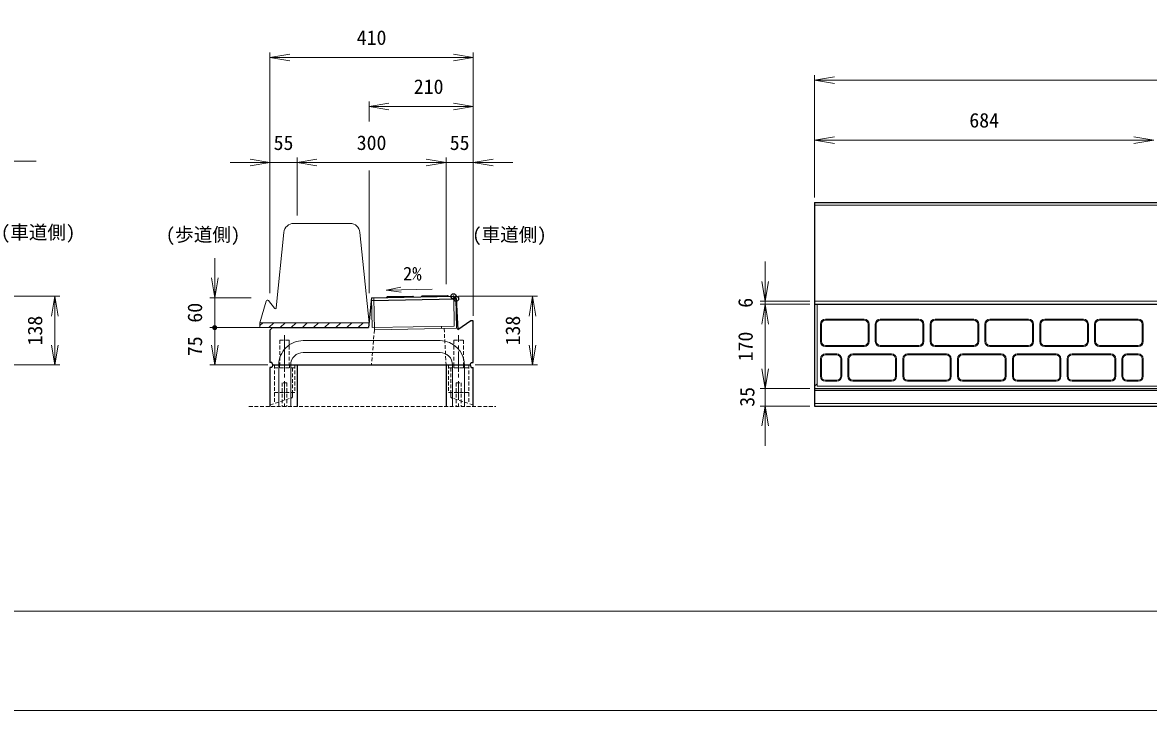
# Model space of a CAD drawing. Units: millimetres at full size, sheet at 1:20. Extents: x 0 to 8400, y 0 to 5940.
# Drawn here: x 3526 to 5796, y 0 to 1386 of the extents above; entities that cross this region are included whole.
import ezdxf
from ezdxf.enums import TextEntityAlignment as Align

# ---------------------------------------------------------------- set-up
doc = ezdxf.new("R2010")
doc.units = ezdxf.units.MM
doc.header["$LTSCALE"] = 20
doc.header["$PDMODE"] = 32
doc.header["$PDSIZE"] = 10
doc.linetypes.add('USER1', pattern=[0.5625, 0.375, -0.1875])
doc.linetypes.add('USER2', pattern=[3, 1.875, -0.375, 0.375, -0.375])
for name, color, linetype, lineweight in [('0_2', 7, 'Continuous', 13), ('ACC(細線）', 4, 'USER1', 13), ('CEN(細線）', 5, 'USER2', 13), ('CON2(細線）', 6, 'Continuous', 13), ('CON（太線）', 1, 'Continuous', 25), ('Defpoints_5', 7, 'Continuous', 25), ('寸法線', 7, 'Continuous', 9), ('構造物-寸法', 7, 'Continuous', 9)]:
    doc.layers.add(name, color=color, linetype=linetype, lineweight=lineweight)
doc.styles.add('ＭＳ ゴシック', font='')
doc.styles.get('ＭＳ ゴシック').set_extended_font_data('MS Gothic')

# ---------------------------------------------------------------- blocks, each defined once
blk = doc.blocks.new('open_arrow')
at = {"color": 0, "linetype": 'Continuous', "lineweight": -2}
blk.add_lwpolyline([(7.5, 1.25), (0, 0), (7.5, -1.25)], dxfattribs=at)
blk = doc.blocks.new('filled_dot')
at = {"color": 0, "linetype": 'Continuous', "lineweight": -2, "const_width": 1.25}
blk.add_lwpolyline([(-0.625, 0, 1), (0.625, 0, 1)], format="xyb", close=True, dxfattribs=at)

msp = doc.modelspace()

# ---------------------------------------------------------------- linework, layer by layer
at = {"layer": '0_2'}
for p, q in [((4072.62, 981.43), (4186.42, 981.43)), ((4037.52, 811.4), (4052.72, 963.42)), ((4206.32, 963.42), (4224.52, 781.43)), ((4017.04, 825.1), (4004.52, 781.43)), ((4033.95, 810.37), (4021.77, 826.01)), ((4004.52, 781.43), (4004.52, 771.43)), ((4004.52, 781.43), (4224.52, 781.43))]:
    msp.add_line(p, q, dxfattribs=at)
for centre, radius, start, end in [((4072.62, 961.43), 20, 90, 174.28941), ((4186.42, 961.43), 20, 5.71059, 90), ((4019.64, 824.36), 2.7, 37.91649, 164), ((4035.53, 811.6), 2, 217.91649, 354.28941)]:
    msp.add_arc(centre, radius, start, end, dxfattribs=at)
at = {"layer": 'ACC(細線）'}
for p, q in [((4235.45, 767.13), (4229.35, 696.43)), ((4375.92, 769.8), (4379.9, 696.43)), ((4044.68, 746.43), (4063.68, 746.43)), ((4044.68, 746.43), (4044.68, 696.43)), ((4063.68, 746.43), (4063.68, 696.43)), ((4395.68, 746.43), (4395.68, 696.43)), ((4395.68, 746.43), (4414.68, 746.43)), ((4414.68, 746.43), (4414.68, 696.43)), ((4074.68, 696.43), (4033.68, 696.43)), ((4033.68, 696.43), (4033.68, 640.43)), ((4074.68, 690.43), (4033.68, 690.43)), ((4044.18, 696.43), (4044.18, 690.43)), ((4064.18, 696.43), (4064.18, 690.43)), ((4070.18, 690.43), (4070.18, 640.43)), ((4074.68, 696.43), (4074.68, 640.43)), ((4384.68, 696.43), (4425.68, 696.43)), ((4384.68, 696.43), (4384.68, 640.43)), ((4384.68, 690.43), (4425.68, 690.43)), ((4389.18, 690.43), (4389.18, 640.43)), ((4395.18, 696.43), (4395.18, 690.43)), ((4415.18, 696.43), (4415.18, 690.43)), ((4415.18, 696.43), (4415.18, 690.43)), ((4425.68, 696.43), (4425.68, 640.43)), ((4049.18, 660.43), (4049.18, 612.71)), ((4059.18, 660.43), (4049.18, 660.43)), ((4059.18, 660.43), (4059.18, 612.71)), ((4400.18, 660.43), (4400.18, 612.71)), ((4400.18, 660.43), (4410.18, 660.43)), ((4410.18, 660.43), (4410.18, 612.71)), ((4033.68, 640.43), (4033.68, 618.4)), ((4074.68, 640.43), (4033.68, 640.43)), ((4070.18, 632.6), (4070.18, 640.43)), ((4384.68, 640.43), (4425.68, 640.43)), ((4389.18, 632.6), (4389.18, 640.43)), ((4425.68, 640.43), (4425.68, 618.4)), ((4024.68, 615.43), (4068.12, 629.75)), ((4434.68, 615.43), (4391.24, 629.75))]:
    msp.add_line(p, q, dxfattribs=at)
for centre, start, end in [((4067.18, 632.6), 288.24585, 0), ((4392.18, 632.6), 180, 251.75415)]:
    msp.add_arc(centre, 3, start, end, dxfattribs=at)
at = {"layer": 'CEN(細線）'}
for p, q in [((4054.18, 723.67), (4054.18, 614.08)), ((4405.18, 723.67), (4405.18, 614.08))]:
    msp.add_line(p, q, dxfattribs=at)
at = {"layer": 'CON2(細線）'}
for p, q in [((5122.67, 1018.49), (7122.67, 1018.49)), ((5127.62, 818.49), (5127.62, 653.26)), ((4091.68, 745.43), (4367.68, 745.43)), ((4091.68, 721.43), (4367.68, 721.43)), ((4042.68, 696.43), (4042.68, 612.71)), ((4066.68, 696.43), (4066.68, 612.71)), ((4392.68, 696.43), (4392.68, 612.71)), ((4416.68, 696.43), (4416.68, 612.71)), ((5127.62, 658.26), (5122.67, 653.49)), ((5127.62, 653.26), (7117.73, 653.26)), ((5122.67, 618.49), (7122.67, 618.49))]:
    msp.add_line(p, q, dxfattribs=at)
at = {"layer": 'CON2(細線）', "color": 2}
msp.add_line((7122.67, 824.49), (5122.67, 824.49), dxfattribs=at)
at = {"layer": 'CON2(細線）'}
for centre, radius, start, end in [((4091.68, 696.43), 49, 90, 180.00009), ((4367.68, 696.43), 49, 0, 90), ((4091.68, 696.43), 25, 90, 180.00009), ((4367.68, 696.43), 25, 0, 90)]:
    msp.add_arc(centre, radius, start, end, dxfattribs=at)
at = {"layer": 'CON（太線）'}
for p, q in [((5122.67, 1023.49), (5122.67, 613.49)), ((5122.67, 1023.49), (7122.67, 1023.49)), ((4229.69, 831.53), (4223.69, 771.43)), ((4229.69, 831.53), (4394.97, 834.68)), ((4261.68, 834.14), (4312.68, 835.11)), ((4331.68, 835.47), (4382.68, 836.44)), ((4394.97, 834.68), (4399.99, 829.68)), ((4399.99, 829.68), (4403.63, 767.19)), ((5122.67, 818.49), (7122.67, 818.49)), ((4429.68, 785.43), (4403.63, 767.19)), ((4434.68, 785.43), (4429.68, 785.43)), ((4434.68, 701.43), (4434.68, 785.43)), ((4029.68, 771.43), (4024.68, 766.43)), ((4024.68, 766.43), (4024.68, 701.43)), ((4029.68, 771.43), (4223.69, 771.43)), ((4403.42, 770.71), (4405.14, 768.25)), ((4028.68, 701.43), (4024.68, 701.43)), ((4024.68, 691.43), (4024.68, 612.71)), ((4028.68, 691.43), (4024.68, 691.43)), ((4030.68, 696.43), (4028.68, 701.43)), ((4030.68, 696.43), (4028.68, 691.43)), ((4030.68, 696.43), (4079.68, 696.43)), ((4030.68, 696.43), (4428.68, 696.43)), ((4079.68, 696.43), (4079.68, 612.71)), ((4379.68, 696.43), (4379.68, 612.71)), ((4379.68, 696.43), (4428.68, 696.43)), ((4428.68, 696.43), (4430.68, 701.43)), ((4428.68, 696.43), (4430.68, 691.43)), ((4430.68, 701.43), (4434.68, 701.43)), ((4430.68, 691.43), (4434.68, 691.43)), ((4434.68, 612.71), (4434.68, 691.43)), ((5122.67, 648.49), (7122.67, 648.49)), ((5122.67, 613.49), (7122.67, 613.49))]:
    msp.add_line(p, q, dxfattribs=at)
at = {"layer": 'CON（太線）', "color": 2}
msp.add_line((4229.18, 826.42), (4399.99, 829.68), dxfattribs=at)
at = {"layer": 'Defpoints_5'}
for p in [(4394.97, 834.68), (4399.99, 829.68)]:
    msp.add_point(p, dxfattribs=at)
at = {"layer": '寸法線'}
for p, q in [((4288.85, 852.79), (4258.95, 847.22)), ((4258.95, 847.22), (4351.81, 848.99)), ((4258.95, 847.22), (4289.04, 842.8)), ((3444.23, 834.68), (3601.25, 834.68)), ((3591.25, 834.68), (3591.25, 696.43)), ((3483.94, 696.43), (3601.25, 696.43))]:
    msp.add_line(p, q, dxfattribs=at)
at = {"layer": '構造物-寸法'}
for p, q in [((4024.68, 840.86), (4024.68, 1325.92)), ((4434.68, 795.43), (4434.68, 1325.92)), ((4024.68, 1315.92), (4434.68, 1315.92)), ((5122.67, 1033.49), (5122.67, 1280.28)), ((5122.67, 1270.28), (7122.67, 1270.28)), ((4224.69, 1186.96), (4224.69, 1227.15)), ((4434.68, 795.43), (4434.68, 1227.15)), ((4224.69, 1217.15), (4434.68, 1217.15)), ((5122.67, 1033.49), (5122.67, 1159.39)), ((5122.67, 1149.39), (5806.17, 1149.39)), ((4024.68, 844.41), (4024.68, 1114.09)), ((4079.68, 997.09), (4079.68, 1114.09)), ((4079.68, 997.09), (4079.68, 1114.09)), ((4379.68, 1034.83), (4379.68, 1114.09)), ((4379.68, 858.75), (4379.68, 1114.09)), ((4434.68, 795.43), (4434.68, 1114.09)), ((3553.94, 1107.09), (3338.94, 1107.09)), ((3944.68, 1104.09), (4159.68, 1104.09)), ((4079.68, 1104.09), (4379.68, 1104.09)), ((4514.68, 1104.09), (4299.68, 1104.09)), ((4224.69, 1087.84), (4224.69, 841.03)), ((3913.47, 771.43), (3913.47, 911.53)), ((5023.2, 904.49), (5023.2, 738.49)), ((3987.29, 831.53), (3903.47, 831.53)), ((4404.97, 834.68), (4564.24, 834.68)), ((4554.24, 834.68), (4554.24, 696.43)), ((5112.67, 824.49), (5013.2, 824.49)), ((5112.67, 818.49), (5013.2, 818.49)), ((5112.67, 818.49), (5013.2, 818.49)), ((5023.2, 818.49), (5023.2, 648.49)), ((4004.52, 775.61), (4010.35, 781.43)), ((4022.8, 771.43), (4032.8, 781.43)), ((4045.25, 771.43), (4055.25, 781.43)), ((4067.7, 771.43), (4077.7, 781.43)), ((4090.15, 771.43), (4100.15, 781.43)), ((4112.6, 771.43), (4122.6, 781.43)), ((4135.05, 771.43), (4145.05, 781.43)), ((4157.5, 771.43), (4167.5, 781.43)), ((4179.95, 771.43), (4189.95, 781.43)), ((4202.4, 771.43), (4212.4, 781.43)), ((5134.42, 778.49), (5134.42, 743.49)), ((5136.42, 778.49), (5136.42, 743.49)), ((5222.42, 788.49), (5144.42, 788.49)), ((5222.42, 786.49), (5144.42, 786.49)), ((5230.42, 743.49), (5230.42, 778.49)), ((5232.42, 743.49), (5232.42, 778.49)), ((5244.92, 778.49), (5244.92, 743.49)), ((5246.92, 778.49), (5246.92, 743.49)), ((5332.92, 788.49), (5254.92, 788.49)), ((5332.92, 786.49), (5254.92, 786.49)), ((5340.92, 743.49), (5340.92, 778.49)), ((5342.92, 743.49), (5342.92, 778.49)), ((5355.42, 778.49), (5355.42, 743.49)), ((5357.42, 778.49), (5357.42, 743.49)), ((5443.42, 788.49), (5365.42, 788.49)), ((5443.42, 786.49), (5365.42, 786.49)), ((5451.42, 743.49), (5451.42, 778.49)), ((5453.42, 743.49), (5453.42, 778.49)), ((5465.92, 778.49), (5465.92, 743.49)), ((5467.92, 778.49), (5467.92, 743.49)), ((5553.92, 788.49), (5475.92, 788.49)), ((5553.92, 786.49), (5475.92, 786.49)), ((5561.92, 743.49), (5561.92, 778.49)), ((5563.92, 743.49), (5563.92, 778.49)), ((5576.42, 778.49), (5576.42, 743.49)), ((5578.42, 778.49), (5578.42, 743.49)), ((5664.42, 788.49), (5586.42, 788.49)), ((5664.42, 786.49), (5586.42, 786.49)), ((5672.42, 743.49), (5672.42, 778.49)), ((5674.42, 743.49), (5674.42, 778.49)), ((5686.92, 778.49), (5686.92, 743.49)), ((5688.92, 778.49), (5688.92, 743.49)), ((5774.92, 788.49), (5696.92, 788.49)), ((5774.92, 786.49), (5696.92, 786.49)), ((5782.92, 743.49), (5782.92, 778.49)), ((5784.92, 743.49), (5784.92, 778.49)), ((4019.68, 771.43), (3903.47, 771.43)), ((4151.38, 771.43), (3903.47, 771.43)), ((3913.47, 696.43), (3913.47, 771.43)), ((4004.52, 771.43), (4223.69, 771.43)), ((4054.18, 682.72), (4054.18, 756.33)), ((5023.2, 728.49), (5023.2, 533.49)), ((5144.42, 735.49), (5222.42, 735.49)), ((5144.42, 733.49), (5222.42, 733.49)), ((5254.92, 735.49), (5332.92, 735.49)), ((5254.92, 733.49), (5332.92, 733.49)), ((5365.42, 735.49), (5443.42, 735.49)), ((5365.42, 733.49), (5443.42, 733.49)), ((5475.92, 735.49), (5553.92, 735.49)), ((5475.92, 733.49), (5553.92, 733.49)), ((5586.42, 735.49), (5664.42, 735.49)), ((5586.42, 733.49), (5664.42, 733.49)), ((5696.92, 735.49), (5774.92, 735.49)), ((5696.92, 733.49), (5774.92, 733.49)), ((5134.42, 708.49), (5134.42, 673.49)), ((5136.42, 708.49), (5136.42, 673.49)), ((5167.17, 718.49), (5144.42, 718.49)), ((5167.17, 716.49), (5144.42, 716.49)), ((5175.17, 673.49), (5175.17, 708.49)), ((5177.17, 673.49), (5177.17, 708.49)), ((5189.67, 708.49), (5189.67, 673.49)), ((5191.67, 708.49), (5191.67, 673.49)), ((5277.67, 718.49), (5199.67, 718.49)), ((5277.67, 716.49), (5199.67, 716.49)), ((5285.67, 673.49), (5285.67, 708.49)), ((5287.67, 673.49), (5287.67, 708.49)), ((5300.17, 708.49), (5300.17, 673.49)), ((5302.17, 708.49), (5302.17, 673.49)), ((5388.17, 718.49), (5310.17, 718.49)), ((5388.17, 716.49), (5310.17, 716.49)), ((5396.17, 673.49), (5396.17, 708.49)), ((5398.17, 673.49), (5398.17, 708.49)), ((5410.67, 708.49), (5410.67, 673.49)), ((5412.67, 708.49), (5412.67, 673.49)), ((5498.67, 718.49), (5420.67, 718.49)), ((5498.67, 716.49), (5420.67, 716.49)), ((5506.67, 673.49), (5506.67, 708.49)), ((5508.67, 673.49), (5508.67, 708.49)), ((5521.17, 708.49), (5521.17, 673.49)), ((5523.17, 708.49), (5523.17, 673.49)), ((5609.17, 718.49), (5531.17, 718.49)), ((5609.17, 716.49), (5531.17, 716.49)), ((5617.17, 673.49), (5617.17, 708.49)), ((5619.17, 673.49), (5619.17, 708.49)), ((5631.67, 708.49), (5631.67, 673.49)), ((5633.67, 708.49), (5633.67, 673.49)), ((5719.67, 718.49), (5641.67, 718.49)), ((5719.67, 716.49), (5641.67, 716.49)), ((5727.67, 673.49), (5727.67, 708.49)), ((5729.67, 673.49), (5729.67, 708.49)), ((5742.17, 708.49), (5742.17, 673.49)), ((5744.17, 708.49), (5744.17, 673.49)), ((5774.92, 718.49), (5752.17, 718.49)), ((5774.92, 716.49), (5752.17, 716.49)), ((5782.92, 673.49), (5782.92, 708.49)), ((5784.92, 673.49), (5784.92, 708.49)), ((4020.68, 696.43), (3903.47, 696.43)), ((4438.68, 696.43), (4564.24, 696.43)), ((5144.42, 665.49), (5167.17, 665.49)), ((5144.42, 663.49), (5167.17, 663.49)), ((5199.67, 665.49), (5277.67, 665.49)), ((5199.67, 663.49), (5277.67, 663.49)), ((5310.17, 665.49), (5388.17, 665.49)), ((5310.17, 663.49), (5388.17, 663.49)), ((5420.67, 665.49), (5498.67, 665.49)), ((5420.67, 663.49), (5498.67, 663.49)), ((5531.17, 665.49), (5609.17, 665.49)), ((5531.17, 663.49), (5609.17, 663.49)), ((5641.67, 665.49), (5719.67, 665.49)), ((5641.67, 663.49), (5719.67, 663.49)), ((5752.17, 665.49), (5774.92, 665.49)), ((5752.17, 663.49), (5774.92, 663.49)), ((5112.67, 648.49), (5013.2, 648.49)), ((5112.67, 648.49), (5013.2, 648.49)), ((5122.67, 644.6), (7122.67, 644.6)), ((5112.67, 613.49), (5013.2, 613.49))]:
    msp.add_line(p, q, dxfattribs=at)
at = {"layer": '構造物-寸法', "color": 4}
for p, q in [((4229.72, 831.53), (4230.86, 771.54)), ((4234.22, 831.62), (4235.45, 767.13)), ((4395.19, 834.45), (4396.33, 774.69)), ((4399.78, 829.88), (4400.92, 770.28)), ((4230.86, 771.54), (4396.33, 774.69)), ((4370.84, 774.21), (4370.92, 769.71)), ((4235.45, 767.13), (4403.44, 770.33))]:
    msp.add_line(p, q, dxfattribs=at)
at = {"layer": '構造物-寸法', "color": 1}
for p, q in [((4259.68, 832.1), (4261.68, 834.14)), ((4312.68, 835.11), (4314.68, 833.15)), ((4329.69, 833.43), (4331.68, 835.47)), ((4382.68, 836.44), (4385.64, 834.5))]:
    msp.add_line(p, q, dxfattribs=at)
at = {"layer": '構造物-寸法', "linetype": 'USER2'}
msp.add_line((4405.18, 682.72), (4405.18, 756.33), dxfattribs=at)
at = {"layer": '構造物-寸法', "linetype": 'USER1'}
msp.add_line((3982.53, 612.71), (4479.81, 612.71), dxfattribs=at)
at = {"layer": '構造物-寸法', "color": 2}
msp.add_lwpolyline([(0, 5940), (0, 0), (8400, 0), (8400, 5940)], close=True, dxfattribs=at)
at = {"layer": '構造物-寸法'}
msp.add_lwpolyline([(200, 5740), (200, 200), (8200, 200), (8200, 5740)], close=True, dxfattribs=at)
for centre, radius, start, end in [((5144.42, 778.49), 10, 90, 180), ((5144.42, 778.49), 8, 90, 180), ((5222.42, 778.49), 10, 0, 90), ((5222.42, 778.49), 8, 0, 90), ((5254.92, 778.49), 10, 90, 180), ((5254.92, 778.49), 8, 90, 180), ((5332.92, 778.49), 10, 0, 90), ((5332.92, 778.49), 8, 359.99997, 89.99997), ((5365.42, 778.49), 10, 90, 180), ((5365.42, 778.49), 8, 90, 180), ((5443.42, 778.49), 10, 0, 90), ((5443.42, 778.49), 8, 0, 90), ((5475.92, 778.49), 10, 90, 180), ((5475.92, 778.49), 8, 90, 180), ((5553.92, 778.49), 10, 0, 90), ((5553.92, 778.49), 8, 0, 90), ((5586.42, 778.49), 10, 90, 180), ((5586.42, 778.49), 8, 90, 180), ((5664.42, 778.49), 10, 0, 90), ((5664.42, 778.49), 8, 0, 90), ((5696.92, 778.49), 10, 90, 180), ((5696.92, 778.49), 8, 90, 180), ((5774.92, 778.49), 10, 0, 90), ((5774.92, 778.49), 8, 0, 90), ((5144.42, 743.49), 10, 180, 270), ((5144.42, 743.49), 8, 180, 270), ((5222.42, 743.49), 10, 270, 0), ((5222.42, 743.49), 8, 270, 0), ((5254.92, 743.49), 10, 180, 270), ((5254.92, 743.49), 8, 180, 270), ((5332.92, 743.49), 10, 270, 0), ((5332.92, 743.49), 8, 270, 0), ((5365.42, 743.49), 10, 180, 270), ((5365.42, 743.49), 8, 180, 270), ((5443.42, 743.49), 10, 270, 0), ((5443.42, 743.49), 8, 270, 0), ((5475.92, 743.49), 10, 180, 270), ((5475.92, 743.49), 8, 179.99997, 269.99997), ((5553.92, 743.49), 10, 270, 0), ((5553.92, 743.49), 8, 270, 0), ((5586.42, 743.49), 10, 180, 270), ((5586.42, 743.49), 8, 179.99997, 269.99997), ((5664.42, 743.49), 10, 270, 0), ((5664.42, 743.49), 8, 270, 0), ((5696.92, 743.49), 10, 180, 270), ((5696.92, 743.49), 8, 180, 270), ((5774.92, 743.49), 10, 270, 0), ((5774.92, 743.49), 8, 270, 0), ((5144.42, 708.49), 10, 90, 180), ((5144.42, 708.49), 8, 90, 180), ((5167.17, 708.49), 10, 0, 90), ((5167.17, 708.49), 8, 0, 90), ((5199.67, 708.49), 10, 90, 180), ((5199.67, 708.49), 8, 90, 180), ((5277.67, 708.49), 10, 0, 90), ((5277.67, 708.49), 8, 0, 90), ((5310.17, 708.49), 10, 90, 180), ((5310.17, 708.49), 8, 90, 180), ((5388.17, 708.49), 10, 0, 90), ((5388.17, 708.49), 8, 0, 90), ((5420.67, 708.49), 10, 90, 180), ((5420.67, 708.49), 8, 90, 180), ((5498.67, 708.49), 10, 0, 90), ((5498.67, 708.49), 8, 0, 90), ((5531.17, 708.49), 10, 90, 180), ((5531.17, 708.49), 8, 90, 180), ((5609.17, 708.49), 10, 0, 90), ((5609.17, 708.49), 8, 0.00003, 90.00003), ((5641.67, 708.49), 10, 90, 180), ((5641.67, 708.49), 8, 90, 180), ((5719.67, 708.49), 10, 0.00003, 90.00003), ((5719.67, 708.49), 8, 0, 90), ((5752.17, 708.49), 10, 90, 180), ((5752.17, 708.49), 8, 90, 180), ((5774.92, 708.49), 10, 0, 90), ((5774.92, 708.49), 8, 0, 90), ((5144.42, 673.49), 10, 180, 270), ((5144.42, 673.49), 8, 180, 270), ((5167.17, 673.49), 10, 270, 360), ((5167.17, 673.49), 8, 270, 360), ((5199.67, 673.49), 10, 180, 270), ((5199.67, 673.49), 8, 180, 270), ((5277.67, 673.49), 10, 270, 360), ((5277.67, 673.49), 8, 270, 360), ((5310.17, 673.49), 10, 180, 270), ((5310.17, 673.49), 8, 180.00003, 270.00003), ((5388.17, 673.49), 10, 270, 360), ((5388.17, 673.49), 8, 270, 360), ((5420.67, 673.49), 10, 180, 270), ((5420.67, 673.49), 8, 180, 270), ((5498.67, 673.49), 10, 270, 360), ((5498.67, 673.49), 8, 270, 360), ((5531.17, 673.49), 10, 180.00003, 270.00003), ((5531.17, 673.49), 8, 180, 270), ((5609.17, 673.49), 10, 270, 360), ((5609.17, 673.49), 8, 270, 360), ((5641.67, 673.49), 10, 180, 270), ((5641.67, 673.49), 8, 180, 270), ((5719.67, 673.49), 10, 270, 360), ((5719.67, 673.49), 8, 270, 360), ((5752.17, 673.49), 10, 180, 270), ((5752.17, 673.49), 8, 180, 270), ((5774.92, 673.49), 10, 270, 360), ((5774.92, 673.49), 8, 270, 360)]:
    msp.add_arc(centre, radius, start, end, dxfattribs=at)

# ---------------------------------------------------------------- block references
at = {"layer": '寸法線', "xscale": 5.33, "yscale": 5.33}
for p, rotation in [((3591.25, 834.68), 270), ((3591.25, 696.43), 90)]:
    msp.add_blockref('open_arrow', p, dxfattribs=dict(at, rotation=rotation))
at = {"layer": '構造物-寸法', "xscale": 5.33, "yscale": 5.33}
for p in [(4024.68, 1315.92), (5122.67, 1270.28), (4224.69, 1217.15), (5122.67, 1149.39), (4079.68, 1104.09), (4079.68, 1104.09), (4434.68, 1104.09)]:
    msp.add_blockref('open_arrow', p, dxfattribs=at)
at = {"layer": '構造物-寸法'}
for name, p, xscale, yscale, rotation in [('open_arrow', (4434.68, 1315.92), 5.33, 5.33, 180), ('open_arrow', (4434.68, 1217.15), 5.33, 5.33, 180), ('open_arrow', (5806.17, 1149.39), 5.33, 5.33, 180), ('open_arrow', (4024.68, 1104.09), 5.33, 5.33, 180), ('open_arrow', (4379.68, 1104.09), 5.33, 5.33, 180), ('open_arrow', (4379.68, 1104.09), 5.33, 5.33, 180), ('open_arrow', (3913.47, 831.53), 5.33, 5.33, 90), ('open_arrow', (5023.2, 824.49), 5.33, 5.33, 90), ('open_arrow', (4554.24, 834.68), 5.33, 5.33, 270), ('open_arrow', (5023.2, 818.49), 5.33, 5.33, 270), ('open_arrow', (5023.2, 818.49), 5.33, 5.33, 270), ('filled_dot', (3913.47, 771.43), 4, 4, 270), ('filled_dot', (3913.47, 771.43), 4, 4, 90), ('open_arrow', (3913.47, 696.43), 5.33, 5.33, 90), ('open_arrow', (4554.24, 696.43), 5.33, 5.33, 90), ('open_arrow', (5023.2, 648.49), 5.33, 5.33, 90), ('open_arrow', (5023.2, 648.49), 5.33, 5.33, 90), ('open_arrow', (5023.2, 613.49), 5.33, 5.33, 270)]:
    msp.add_blockref(name, p, dxfattribs=dict(at, xscale=xscale, yscale=yscale, rotation=rotation))

# ---------------------------------------------------------------- texts
at = {"layer": '寸法線', "style": 'ＭＳ ゴシック'}
msp.add_text('2%', height=27.49, dxfattribs=at).set_placement((4311.75, 858.28), align=Align.BOTTOM_CENTER)
msp.add_text('138', height=29.33, rotation=90, dxfattribs=at).set_placement((3551.25, 765.55), align=Align.MIDDLE_CENTER)
at = {"layer": '構造物-寸法', "style": 'ＭＳ ゴシック'}
for s, p in [('410', (4229.68, 1355.92)), ('210', (4344.69, 1257.15)), ('684', (5464.42, 1189.39)), ('55', (4052.18, 1144.09)), ('300', (4229.68, 1144.09)), ('55', (4407.18, 1144.09))]:
    msp.add_text(s, height=29.33, dxfattribs=at).set_placement(p, align=Align.MIDDLE_CENTER)
for s, p in [('(車道側)', (3482.6, 941.64)), ('(歩道側)', (3815, 937.02)), ('(車道側)', (4432.56, 937.02))]:
    msp.add_text(s, height=27.49, dxfattribs=at).set_placement(p, align=Align.BOTTOM_LEFT)
for s, p in [('60', (3873.47, 801.48)), ('6', (4983.2, 821.49)), ('138', (4514.24, 765.55)), ('75', (3873.47, 733.93)), ('170', (4983.2, 733.49)), ('35', (4986.63, 631.97))]:
    msp.add_text(s, height=29.33, rotation=90, dxfattribs=at).set_placement(p, align=Align.MIDDLE_CENTER)

doc.saveas('drawing.dxf')
